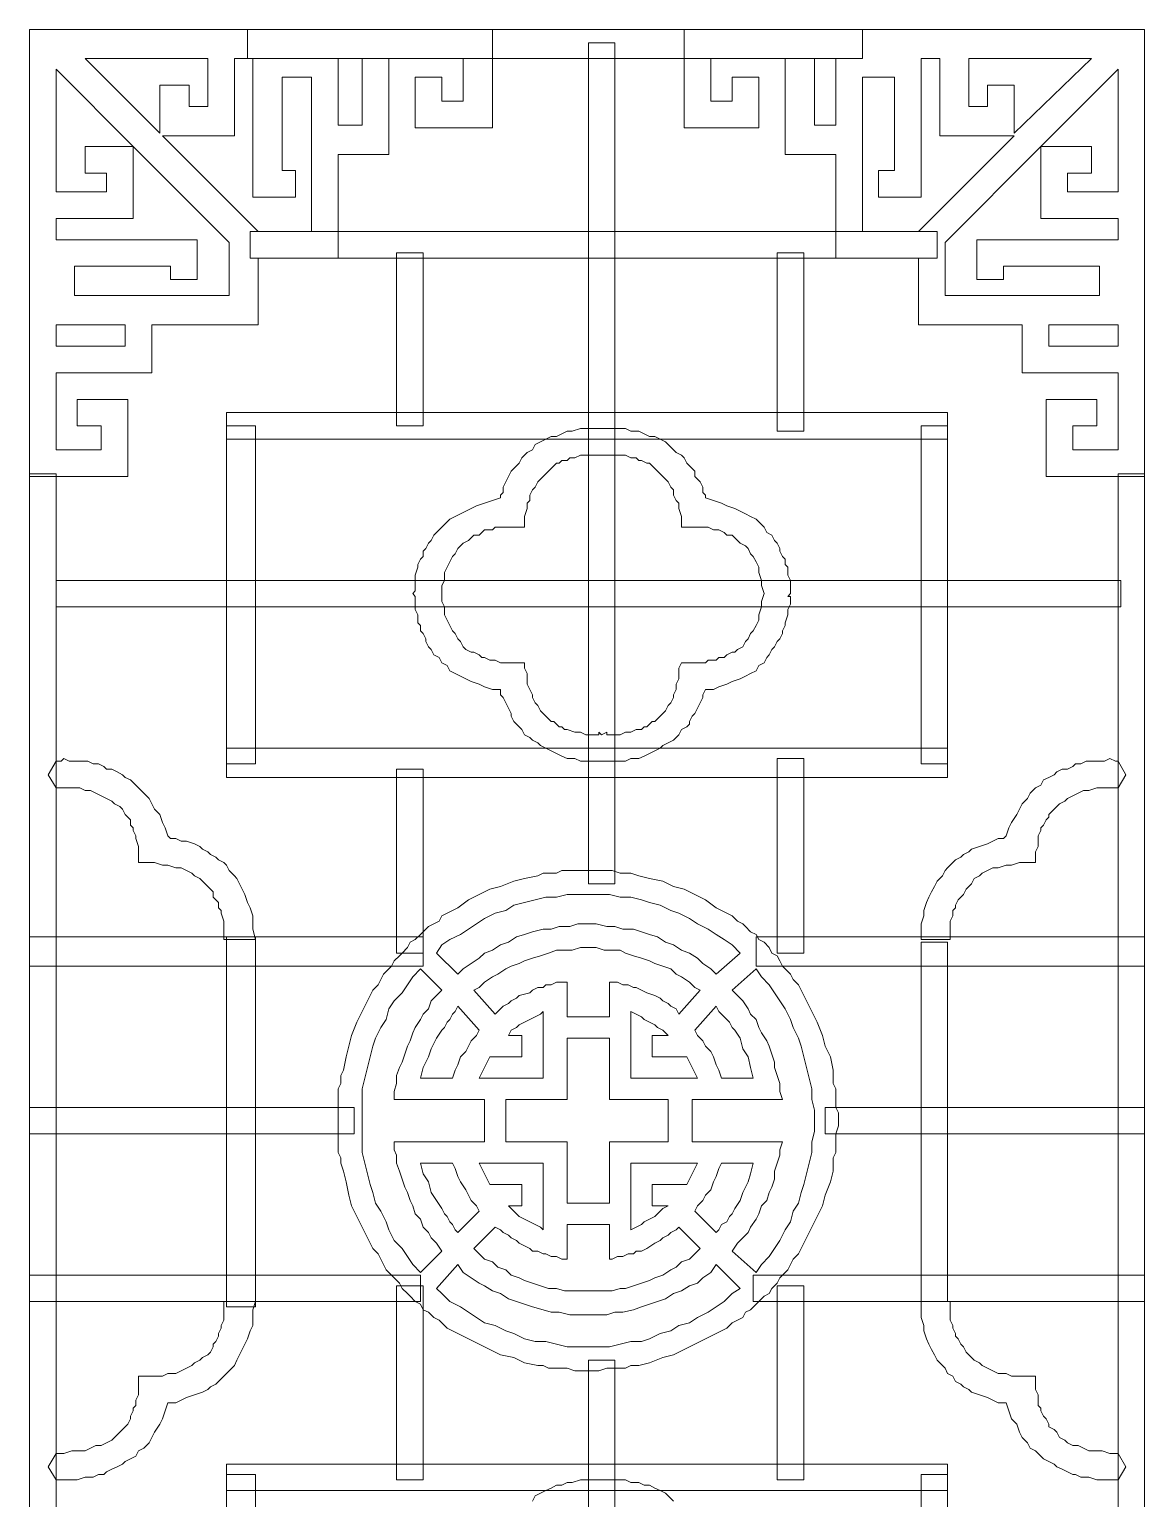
# Model space of a CAD drawing. Extents: x -66030 to 95157, y -13132 to 45879.
# Drawn here: x -53790 to -52153, y 27008 to 29164 of the extents above; entities that cross this region are included whole.
import ezdxf

# ---------------------------------------------------------------- set-up
doc = ezdxf.new("R2010")
doc.units = 0
doc.header["$LTSCALE"] = 100
doc.header["$MEASUREMENT"] = 0
doc.layers.get('0').update_dxf_attribs({"linetype": 'CONTINUOUS'})

msp = doc.modelspace()

# ---------------------------------------------------------------- linework, layer by layer
at = {"lineweight": 0}
for points in [[(-53454.1, 28828.5), (-53336.9, 28828.5), (-53336.9, 28828.5), (-53336.9, 28980.8), (-53262.7, 28980.8), (-53262.7, 29121.5), (-53153.3, 29121.5), (-53153.3, 29059), (-53184.5, 29059), (-53184.5, 29094.1), (-53223.6, 29094.1), (-53223.6, 29019.9), (-53110.3, 29019.9), (-53110.3, 29164.4), (-53375.9, 29164.4), (-53790, 29164.4), (-53790, 28508.2), (-53645.5, 28508.2), (-53645.5, 28621.5), (-53719.7, 28621.5), (-53719.7, 28582.4), (-53684.5, 28582.4), (-53684.5, 28547.3), (-53750.9, 28547.3), (-53750.9, 28660.5), (-53610.3, 28660.5), (-53610.3, 28730.9), (-53454.1, 28730.9), (-53454.1, 28734.8), (-53454.1, 28828.5)], [(-53469.7, 29164.4), (-52567.4, 29164.4), (-52567.4, 29121.5), (-53469.7, 29121.5), (-53469.7, 29164.4)], [(-52485.4, 28828.5), (-52602.6, 28828.5), (-52606.5, 28828.5), (-52606.5, 28980.8), (-52680.7, 28980.8), (-52680.7, 29121.5), (-52790, 29121.5), (-52790, 29059), (-52758.8, 29059), (-52758.8, 29094.1), (-52719.7, 29094.1), (-52719.7, 29019.9), (-52829.1, 29019.9), (-52829.1, 29164.4), (-52567.4, 29164.4), (-52153.4, 29164.4), (-52153.4, 28508.2), (-52297.9, 28508.2), (-52297.9, 28621.5), (-52223.7, 28621.5), (-52223.7, 28582.4), (-52258.8, 28582.4), (-52258.8, 28547.3), (-52192.4, 28547.3), (-52192.4, 28660.5), (-52333, 28660.5), (-52333, 28730.9), (-52485.4, 28730.9), (-52485.4, 28734.8), (-52485.4, 28828.5)], [(-52969.7, 27910.6), (-52969.7, 29144.9), (-52930.7, 29144.9), (-52930.7, 27910.6), (-52969.7, 27910.6)], [(-53707.9, 29121.5), (-53528.3, 29121.5), (-53528.3, 29051.1), (-53555.6, 29051.1), (-53555.6, 29082.4), (-53598.6, 29082.4), (-53598.6, 29012.1), (-53707.9, 29121.5)], [(-53454.1, 28867.6), (-53594.7, 29008.2), (-53489.2, 29008.2), (-53489.2, 29121.5), (-53461.9, 29121.5), (-53461.9, 28918.3), (-53399.4, 28918.3), (-53399.4, 28957.4), (-53418.9, 28957.4), (-53418.9, 29094.1), (-53375.9, 29094.1), (-53375.9, 28867.6), (-53454.1, 28867.6)], [(-53336.9, 29121.5), (-53301.7, 29121.5), (-53301.7, 29023.8), (-53336.9, 29023.8), (-53336.9, 29121.5)], [(-52606.5, 29121.5), (-52637.7, 29121.5), (-52637.7, 29023.8), (-52606.5, 29023.8), (-52606.5, 29121.5)], [(-52485.4, 28867.6), (-52344.8, 29008.2), (-52454.1, 29008.2), (-52454.1, 29121.5), (-52481.5, 29121.5), (-52481.5, 28918.3), (-52544, 28918.3), (-52544, 28957.4), (-52520.5, 28957.4), (-52520.5, 29094.1), (-52567.4, 29094.1), (-52567.4, 28867.6), (-52485.4, 28867.6)], [(-52231.5, 29121.5), (-52411.2, 29121.5), (-52411.2, 29051.1), (-52383.8, 29051.1), (-52383.8, 29082.4), (-52344.8, 29082.4), (-52344.8, 29012.1), (-52231.5, 29121.5)], [(-53750.9, 29105.8), (-53750.9, 28926.2), (-53676.7, 28926.2), (-53676.7, 28953.5), (-53707.9, 28953.5), (-53707.9, 28992.6), (-53637.6, 28992.6), (-53750.9, 29105.8)], [(-52192.4, 29105.8), (-52192.4, 28926.2), (-52266.6, 28926.2), (-52266.6, 28953.5), (-52231.5, 28953.5), (-52231.5, 28992.6), (-52305.7, 28992.6), (-52192.4, 29105.8)], [(-53497, 28851.9), (-53637.6, 28992.6), (-53637.6, 28887.1), (-53750.9, 28887.1), (-53750.9, 28855.8), (-53543.9, 28855.8), (-53543.9, 28797.3), (-53583, 28797.3), (-53583, 28816.8), (-53723.6, 28816.8), (-53723.6, 28773.8), (-53497, 28773.8), (-53497, 28851.9)], [(-52446.3, 28851.9), (-52305.7, 28992.6), (-52305.7, 28887.1), (-52192.4, 28887.1), (-52192.4, 28855.8), (-52399.4, 28855.8), (-52399.4, 28797.3), (-52360.4, 28797.3), (-52360.4, 28816.8), (-52219.8, 28816.8), (-52219.8, 28773.8), (-52446.3, 28773.8), (-52446.3, 28851.9)], [(-52458, 28828.5), (-53465.8, 28828.5), (-53465.8, 28867.6), (-52458, 28867.6), (-52458, 28828.5)], [(-53251, 28582.4), (-53251, 28836.3), (-53211.9, 28836.3), (-53211.9, 28582.4), (-53251, 28582.4)], [(-52692.4, 28574.6), (-52692.4, 28836.3), (-52653.3, 28836.3), (-52653.3, 28574.6), (-52692.4, 28574.6)], [(-53750.9, 28730.9), (-53750.9, 28699.6), (-53649.4, 28699.6), (-53649.4, 28730.9), (-53750.9, 28730.9)], [(-52192.4, 28730.9), (-52192.4, 28699.6), (-52294, 28699.6), (-52294, 28730.9), (-52192.4, 28730.9)], [(-52442.4, 28562.9), (-53500.9, 28562.9), (-53500.9, 28602), (-52442.4, 28602), (-52442.4, 28562.9)], [(-53500.9, 28086.4), (-53500.9, 28582.4), (-53458, 28582.4), (-53458, 28086.4), (-53500.9, 28086.4)], [(-53223.6, 28332.4), (-53223.6, 28328.5), (-53223.6, 28320.7), (-53223.6, 28312.9), (-53219.7, 28305.1), (-53219.7, 28293.4), (-53215.8, 28289.5), (-53215.8, 28281.7), (-53211.9, 28277.8), (-53208, 28270), (-53208, 28266), (-53204.1, 28258.2), (-53200.2, 28254.3), (-53196.3, 28246.5), (-53188.5, 28242.6), (-53184.5, 28234.8), (-53176.7, 28230.9), (-53172.8, 28223.1), (-53165, 28219.2), (-53157.2, 28215.3), (-53149.4, 28211.4), (-53141.6, 28207.5), (-53129.9, 28203.6), (-53122.1, 28199.6), (-53110.3, 28195.7), (-53098.6, 28195.7), (-53098.6, 28187.9), (-53094.7, 28184), (-53090.8, 28176.2), (-53086.9, 28168.4), (-53083, 28160.6), (-53083, 28156.7), (-53079.1, 28148.9), (-53075.2, 28145), (-53071.3, 28141.1), (-53067.4, 28137.1), (-53063.5, 28129.3), (-53055.7, 28125.4), (-53051.7, 28121.5), (-53043.9, 28117.6), (-53040, 28113.7), (-53032.2, 28109.8), (-53024.4, 28105.9), (-53016.6, 28102), (-53008.8, 28098.1), (-53001, 28094.2), (-52989.3, 28094.2), (-52981.4, 28090.3), (-52969.7, 28090.3), (-52961.9, 28090.3), (-52950.2, 28090.3), (-52938.5, 28090.3), (-52926.8, 28090.3), (-52915, 28090.3), (-52907.2, 28094.2), (-52895.5, 28094.2), (-52887.7, 28098.1), (-52879.9, 28102), (-52872.1, 28105.9), (-52864.3, 28109.8), (-52860.4, 28113.7), (-52852.5, 28117.6), (-52844.7, 28121.5), (-52840.8, 28125.4), (-52836.9, 28129.3), (-52833, 28137.1), (-52825.2, 28141.1), (-52821.3, 28145), (-52821.3, 28148.9), (-52817.4, 28156.7), (-52813.5, 28160.6), (-52809.6, 28168.4), (-52805.7, 28176.2), (-52801.8, 28184), (-52801.8, 28187.9), (-52797.9, 28195.7), (-52786.1, 28195.7), (-52778.3, 28199.6), (-52766.6, 28203.6), (-52758.8, 28207.5), (-52747.1, 28211.4), (-52739.3, 28215.3), (-52731.5, 28219.2), (-52723.6, 28223.1), (-52719.7, 28230.9), (-52711.9, 28234.8), (-52708, 28242.6), (-52704.1, 28246.5), (-52700.2, 28254.3), (-52696.3, 28258.2), (-52692.4, 28266), (-52688.5, 28270), (-52684.6, 28277.8), (-52684.6, 28281.7), (-52680.7, 28289.5), (-52680.7, 28293.4), (-52676.8, 28305.1), (-52676.8, 28312.9), (-52672.9, 28320.7), (-52672.9, 28328.5), (-52672.9, 28332.4), (-52676.8, 28332.4), (-52672.9, 28336.4), (-52672.9, 28340.3), (-52672.9, 28348.1), (-52672.9, 28355.9), (-52676.8, 28363.7), (-52676.8, 28375.4), (-52680.7, 28379.3), (-52680.7, 28387.1), (-52684.6, 28391), (-52688.5, 28398.8), (-52688.5, 28402.8), (-52692.4, 28410.6), (-52696.3, 28414.5), (-52700.2, 28422.3), (-52708, 28426.2), (-52711.9, 28434), (-52715.8, 28437.9), (-52723.6, 28445.7), (-52731.5, 28449.6), (-52739.3, 28453.5), (-52747.1, 28457.4), (-52754.9, 28461.3), (-52766.6, 28465.3), (-52774.4, 28469.2), (-52786.1, 28473.1), (-52797.9, 28477), (-52797.9, 28480.9), (-52801.8, 28484.8), (-52801.8, 28492.6), (-52805.7, 28500.4), (-52813.5, 28508.2), (-52813.5, 28516), (-52817.4, 28519.9), (-52821.3, 28523.8), (-52825.2, 28527.7), (-52829.1, 28535.6), (-52833, 28539.5), (-52840.8, 28543.4), (-52844.7, 28547.3), (-52852.5, 28555.1), (-52856.4, 28559), (-52864.3, 28562.9), (-52872.1, 28566.8), (-52879.9, 28566.8), (-52887.7, 28570.7), (-52895.5, 28574.6), (-52907.2, 28574.6), (-52915, 28578.5), (-52926.8, 28578.5), (-52938.5, 28578.5), (-52950.2, 28578.5), (-52961.9, 28578.5), (-52969.7, 28578.5), (-52981.4, 28578.5), (-52993.2, 28574.6), (-53001, 28574.6), (-53008.8, 28570.7), (-53016.6, 28566.8), (-53024.4, 28566.8), (-53032.2, 28562.9), (-53040, 28559), (-53047.8, 28555.1), (-53051.7, 28547.3), (-53059.6, 28543.4), (-53063.5, 28539.5), (-53067.4, 28535.6), (-53071.3, 28527.7), (-53075.2, 28523.8), (-53079.1, 28519.9), (-53083, 28516), (-53086.9, 28508.2), (-53090.8, 28500.4), (-53094.7, 28492.6), (-53094.7, 28484.8), (-53098.6, 28480.9), (-53098.6, 28477), (-53110.3, 28473.1), (-53122.1, 28469.2), (-53133.8, 28465.3), (-53141.6, 28461.3), (-53149.4, 28457.4), (-53157.2, 28453.5), (-53165, 28449.6), (-53172.8, 28445.7), (-53180.6, 28437.9), (-53184.5, 28434), (-53192.4, 28426.2), (-53196.3, 28422.3), (-53200.2, 28414.5), (-53204.1, 28410.6), (-53208, 28402.8), (-53211.9, 28398.8), (-53211.9, 28391), (-53215.8, 28387.1), (-53219.7, 28379.3), (-53219.7, 28375.4), (-53223.6, 28363.7), (-53223.6, 28355.9), (-53223.6, 28348.1), (-53223.6, 28340.3), (-53227.5, 28336.4), (-53223.6, 28332.4), (-53223.6, 28332.4)], [(-52481.5, 28086.4), (-52481.5, 28582.4), (-52442.4, 28582.4), (-52442.4, 28086.4), (-52481.5, 28086.4)], [(-52711.9, 28336.4), (-52711.9, 28336.4), (-52715.8, 28324.6), (-52715.8, 28316.8), (-52719.7, 28305.1), (-52719.7, 28297.3), (-52723.6, 28289.5), (-52727.6, 28281.7), (-52731.5, 28277.8), (-52735.4, 28270), (-52739.3, 28266), (-52743.2, 28258.2), (-52751, 28254.3), (-52754.9, 28250.4), (-52758.8, 28250.4), (-52766.6, 28246.5), (-52770.5, 28242.6), (-52778.3, 28242.6), (-52782.2, 28238.7), (-52786.1, 28238.7), (-52794, 28238.7), (-52797.9, 28234.8), (-52809.6, 28234.8), (-52817.4, 28234.8), (-52825.2, 28234.8), (-52829.1, 28234.8), (-52833, 28234.8), (-52836.9, 28227), (-52836.9, 28219.2), (-52836.9, 28211.4), (-52840.8, 28203.6), (-52840.8, 28195.7), (-52844.7, 28187.9), (-52844.7, 28184), (-52848.6, 28176.2), (-52852.5, 28172.3), (-52856.4, 28164.5), (-52860.4, 28160.6), (-52864.3, 28156.7), (-52868.2, 28152.8), (-52872.1, 28148.9), (-52876, 28148.9), (-52879.9, 28145), (-52883.8, 28141.1), (-52887.7, 28141.1), (-52891.6, 28137.1), (-52899.4, 28137.1), (-52907.2, 28133.2), (-52915, 28133.2), (-52922.8, 28129.3), (-52930.7, 28129.3), (-52938.5, 28129.3), (-52942.4, 28129.3), (-52942.4, 28133.2), (-52950.2, 28129.3), (-52954.1, 28133.2), (-52954.1, 28129.3), (-52961.9, 28129.3), (-52965.8, 28129.3), (-52973.6, 28129.3), (-52981.4, 28133.2), (-52989.3, 28133.2), (-53001, 28137.1), (-53004.9, 28137.1), (-53008.8, 28141.1), (-53012.7, 28141.1), (-53016.6, 28145), (-53020.5, 28148.9), (-53024.4, 28148.9), (-53028.3, 28152.8), (-53032.2, 28156.7), (-53036.1, 28160.6), (-53040, 28164.5), (-53043.9, 28172.3), (-53047.8, 28176.2), (-53051.7, 28184), (-53051.7, 28187.9), (-53055.7, 28195.7), (-53059.6, 28203.6), (-53059.6, 28211.4), (-53059.6, 28219.2), (-53063.5, 28227), (-53063.5, 28234.8), (-53067.4, 28234.8), (-53075.2, 28234.8), (-53079.1, 28234.8), (-53090.8, 28234.8), (-53098.6, 28234.8), (-53106.4, 28238.7), (-53110.3, 28238.7), (-53114.2, 28238.7), (-53122.1, 28242.6), (-53126, 28242.6), (-53129.9, 28246.5), (-53137.7, 28250.4), (-53141.6, 28250.4), (-53149.4, 28254.3), (-53153.3, 28258.2), (-53157.2, 28266), (-53161.1, 28270), (-53165, 28277.8), (-53168.9, 28281.7), (-53172.8, 28289.5), (-53176.7, 28297.3), (-53180.6, 28305.1), (-53180.6, 28316.8), (-53184.5, 28324.6), (-53184.5, 28336.4), (-53184.5, 28336.4), (-53184.5, 28348.1), (-53180.6, 28355.9), (-53180.6, 28367.6), (-53176.7, 28375.4), (-53172.8, 28383.2), (-53168.9, 28391), (-53165, 28394.9), (-53161.1, 28402.8), (-53157.2, 28406.7), (-53153.3, 28410.6), (-53145.5, 28414.5), (-53141.6, 28418.4), (-53137.7, 28422.3), (-53129.9, 28422.3), (-53126, 28426.2), (-53122.1, 28430.1), (-53114.2, 28430.1), (-53110.3, 28430.1), (-53106.4, 28434), (-53098.6, 28434), (-53090.8, 28434), (-53083, 28434), (-53075.2, 28434), (-53067.4, 28434), (-53063.5, 28434), (-53063.5, 28441.8), (-53063.5, 28449.6), (-53059.6, 28461.3), (-53059.6, 28469.2), (-53055.7, 28473.1), (-53055.7, 28480.9), (-53051.7, 28488.7), (-53047.8, 28492.6), (-53043.9, 28500.4), (-53040, 28504.3), (-53036.1, 28508.2), (-53032.2, 28512.1), (-53028.3, 28516), (-53024.4, 28519.9), (-53020.5, 28523.8), (-53016.6, 28527.7), (-53012.7, 28527.7), (-53008.8, 28531.7), (-53001, 28531.7), (-52997.1, 28535.6), (-52989.3, 28535.6), (-52981.4, 28539.5), (-52973.6, 28539.5), (-52965.8, 28539.5), (-52958, 28539.5), (-52954.1, 28539.5), (-52954.1, 28539.5), (-52950.2, 28539.5), (-52946.3, 28539.5), (-52946.3, 28539.5), (-52938.5, 28539.5), (-52934.6, 28539.5), (-52926.8, 28539.5), (-52915, 28539.5), (-52907.2, 28535.6), (-52899.4, 28535.6), (-52895.5, 28531.7), (-52891.6, 28531.7), (-52883.8, 28527.7), (-52879.9, 28527.7), (-52876, 28523.8), (-52872.1, 28519.9), (-52868.2, 28516), (-52864.3, 28512.1), (-52860.4, 28508.2), (-52856.4, 28504.3), (-52852.5, 28500.4), (-52848.6, 28492.6), (-52844.7, 28488.7), (-52844.7, 28480.9), (-52840.8, 28473.1), (-52836.9, 28469.2), (-52836.9, 28461.3), (-52833, 28449.6), (-52833, 28441.8), (-52833, 28434), (-52829.1, 28434), (-52821.3, 28434), (-52817.4, 28434), (-52805.7, 28434), (-52797.9, 28434), (-52794, 28434), (-52786.1, 28430.1), (-52782.2, 28430.1), (-52778.3, 28430.1), (-52770.5, 28426.2), (-52766.6, 28422.3), (-52758.8, 28422.3), (-52754.9, 28418.4), (-52751, 28414.5), (-52747.1, 28410.6), (-52739.3, 28406.7), (-52735.4, 28402.8), (-52731.5, 28394.9), (-52727.6, 28391), (-52723.6, 28383.2), (-52719.7, 28375.4), (-52719.7, 28367.6), (-52715.8, 28355.9), (-52715.8, 28348.1), (-52711.9, 28336.4)], [(-53790, 25051.4), (-53790, 28512.1), (-53750.9, 28512.1), (-53750.9, 25051.4), (-53790, 25051.4)], [(-52153.4, 25051.4), (-52153.4, 28512.1), (-52192.4, 28512.1), (-52192.4, 25051.4), (-52153.4, 25051.4)], [(-52188.5, 28355.9), (-53750.9, 28355.9), (-53750.9, 28316.8), (-52188.5, 28316.8), (-52188.5, 28355.9)], [(-53750.9, 28090.3), (-53743.1, 28090.3), (-53739.2, 28094.2), (-53731.4, 28090.3), (-53719.7, 28090.3), (-53707.9, 28090.3), (-53704, 28090.3), (-53696.2, 28086.4), (-53688.4, 28086.4), (-53680.6, 28082.5), (-53676.7, 28078.6), (-53668.9, 28078.6), (-53661.1, 28074.7), (-53653.3, 28070.7), (-53649.4, 28066.8), (-53641.5, 28062.9), (-53633.7, 28055.1), (-53629.8, 28051.2), (-53622, 28043.4), (-53614.2, 28035.6), (-53610.3, 28027.8), (-53606.4, 28020), (-53598.6, 28012.2), (-53594.7, 28000.4), (-53590.8, 27992.6), (-53586.9, 27980.9), (-53583, 27977), (-53575.1, 27977), (-53567.3, 27973.1), (-53559.5, 27973.1), (-53547.8, 27969.2), (-53540, 27965.3), (-53536.1, 27961.4), (-53528.3, 27957.5), (-53524.4, 27953.6), (-53516.6, 27949.7), (-53512.6, 27945.8), (-53504.8, 27941.9), (-53500.9, 27937.9), (-53497, 27930.1), (-53489.2, 27922.3), (-53485.3, 27918.4), (-53481.4, 27910.6), (-53477.5, 27902.8), (-53473.6, 27895), (-53469.7, 27883.3), (-53465.8, 27875.4), (-53461.9, 27863.7), (-53461.9, 27855.9), (-53461.9, 27844.2), (-53458, 27828.6), (-53504.8, 27828.6), (-53504.8, 27836.4), (-53504.8, 27840.3), (-53504.8, 27848.1), (-53504.8, 27855.9), (-53508.7, 27867.6), (-53508.7, 27871.5), (-53512.6, 27875.4), (-53512.6, 27883.3), (-53516.6, 27887.2), (-53520.5, 27891.1), (-53520.5, 27898.9), (-53524.4, 27902.8), (-53528.3, 27906.7), (-53536.1, 27914.5), (-53540, 27918.4), (-53547.8, 27922.3), (-53551.7, 27926.2), (-53559.5, 27930.1), (-53567.3, 27934), (-53575.1, 27934), (-53586.9, 27937.9), (-53594.7, 27937.9), (-53606.4, 27941.9), (-53618.1, 27941.9), (-53629.8, 27941.9), (-53629.8, 27945.8), (-53629.8, 27949.7), (-53629.8, 27957.5), (-53629.8, 27965.3), (-53633.7, 27977), (-53633.7, 27980.9), (-53637.6, 27988.7), (-53637.6, 27992.6), (-53641.5, 27996.5), (-53641.5, 28004.3), (-53645.5, 28008.3), (-53649.4, 28012.2), (-53653.3, 28020), (-53657.2, 28023.9), (-53665, 28027.8), (-53668.9, 28031.7), (-53676.7, 28035.6), (-53684.5, 28039.5), (-53692.3, 28043.4), (-53700.1, 28047.3), (-53707.9, 28047.3), (-53715.8, 28051.2), (-53727.5, 28051.2), (-53739.2, 28051.2), (-53750.9, 28051.2), (-53762.6, 28070.7), (-53750.9, 28090.3)], [(-52442.4, 28066.8), (-53500.9, 28066.8), (-53500.9, 28109.8), (-52442.4, 28109.8), (-52442.4, 28066.8)], [(-52692.4, 27809), (-52692.4, 28094.2), (-52653.3, 28094.2), (-52653.3, 27809), (-52692.4, 27809)], [(-52192.4, 28090.3), (-52196.3, 28090.3), (-52204.2, 28094.2), (-52212, 28090.3), (-52223.7, 28090.3), (-52235.4, 28090.3), (-52239.3, 28090.3), (-52247.1, 28086.4), (-52254.9, 28086.4), (-52258.8, 28082.5), (-52266.6, 28078.6), (-52274.5, 28078.6), (-52282.3, 28074.7), (-52286.2, 28070.7), (-52294, 28066.8), (-52301.8, 28062.9), (-52305.7, 28055.1), (-52313.5, 28051.2), (-52321.3, 28043.4), (-52325.2, 28035.6), (-52333, 28027.8), (-52337, 28020), (-52340.9, 28012.2), (-52348.7, 28000.4), (-52352.6, 27992.6), (-52356.5, 27980.9), (-52360.4, 27977), (-52368.2, 27977), (-52376, 27973.1), (-52383.8, 27969.2), (-52395.5, 27965.3), (-52407.3, 27961.4), (-52411.2, 27957.5), (-52419, 27953.6), (-52422.9, 27949.7), (-52430.7, 27945.8), (-52434.6, 27941.9), (-52442.4, 27934), (-52446.3, 27930.1), (-52450.2, 27922.3), (-52458, 27914.5), (-52461.9, 27906.7), (-52465.9, 27898.9), (-52469.8, 27891.1), (-52473.7, 27883.3), (-52477.6, 27871.5), (-52477.6, 27863.7), (-52481.5, 27852), (-52481.5, 27840.3), (-52481.5, 27828.6), (-52438.5, 27828.6), (-52438.5, 27832.5), (-52438.5, 27836.4), (-52438.5, 27844.2), (-52438.5, 27855.9), (-52434.6, 27863.7), (-52434.6, 27871.5), (-52430.7, 27875.4), (-52430.7, 27879.4), (-52426.8, 27887.2), (-52422.9, 27891.1), (-52419, 27895), (-52415.1, 27902.8), (-52411.2, 27906.7), (-52407.3, 27910.6), (-52403.4, 27918.4), (-52395.5, 27922.3), (-52391.6, 27926.2), (-52383.8, 27930.1), (-52376, 27934), (-52368.2, 27934), (-52356.5, 27937.9), (-52348.7, 27937.9), (-52337, 27941.9), (-52325.2, 27941.9), (-52313.5, 27941.9), (-52313.5, 27945.8), (-52313.5, 27949.7), (-52313.5, 27957.5), (-52309.6, 27965.3), (-52309.6, 27977), (-52309.6, 27980.9), (-52305.7, 27988.7), (-52305.7, 27992.6), (-52301.8, 27996.5), (-52297.9, 28004.3), (-52294, 28008.3), (-52294, 28012.2), (-52286.2, 28020), (-52282.3, 28023.9), (-52278.4, 28027.8), (-52270.6, 28031.7), (-52266.6, 28035.6), (-52258.8, 28039.5), (-52251, 28043.4), (-52243.2, 28047.3), (-52235.4, 28047.3), (-52223.7, 28051.2), (-52215.9, 28051.2), (-52204.2, 28051.2), (-52192.4, 28051.2), (-52180.7, 28070.7), (-52192.4, 28090.3)], [(-53251, 27809), (-53251, 28078.6), (-53211.9, 28078.6), (-53211.9, 27809), (-53251, 27809)], [(-52602.6, 27563), (-52602.6, 27574.7), (-52606.5, 27582.5), (-52606.5, 27590.3), (-52606.5, 27602), (-52606.5, 27609.8), (-52610.4, 27617.7), (-52610.4, 27629.4), (-52610.4, 27637.2), (-52614.3, 27656.7), (-52622.1, 27672.3), (-52626, 27688), (-52633.8, 27707.5), (-52641.6, 27723.1), (-52649.4, 27738.7), (-52657.2, 27754.4), (-52661.1, 27762.2), (-52669, 27770), (-52672.9, 27777.8), (-52676.8, 27781.7), (-52684.6, 27789.5), (-52688.5, 27797.3), (-52692.4, 27805.1), (-52700.2, 27809), (-52704.1, 27816.9), (-52711.9, 27824.7), (-52719.7, 27828.6), (-52723.6, 27836.4), (-52731.5, 27840.3), (-52739.3, 27848.1), (-52743.2, 27852), (-52751, 27855.9), (-52758.8, 27863.7), (-52766.6, 27867.6), (-52774.4, 27871.5), (-52782.2, 27875.4), (-52797.9, 27887.2), (-52813.5, 27895), (-52829.1, 27902.8), (-52844.7, 27906.7), (-52860.4, 27914.5), (-52879.9, 27918.4), (-52895.5, 27922.3), (-52907.2, 27926.2), (-52915, 27926.2), (-52922.8, 27926.2), (-52934.6, 27930.1), (-52942.4, 27930.1), (-52954.1, 27930.1), (-52961.9, 27930.1), (-52969.7, 27930.1), (-52981.4, 27930.1), (-52989.3, 27930.1), (-53001, 27930.1), (-53008.8, 27930.1), (-53016.6, 27926.2), (-53028.3, 27926.2), (-53036.1, 27926.2), (-53043.9, 27922.3), (-53063.5, 27918.4), (-53079.1, 27914.5), (-53098.6, 27906.7), (-53114.2, 27902.8), (-53129.9, 27895), (-53145.5, 27887.2), (-53161.1, 27875.4), (-53168.9, 27871.5), (-53176.7, 27867.6), (-53184.5, 27863.7), (-53188.5, 27855.9), (-53196.3, 27852), (-53204.1, 27848.1), (-53211.9, 27840.3), (-53215.8, 27836.4), (-53223.6, 27828.6), (-53231.4, 27824.7), (-53235.3, 27816.9), (-53243.1, 27809), (-53247, 27805.1), (-53254.9, 27797.3), (-53258.8, 27789.5), (-53266.6, 27781.7), (-53270.5, 27777.8), (-53274.4, 27770), (-53278.3, 27762.2), (-53286.1, 27754.4), (-53293.9, 27738.7), (-53301.7, 27723.1), (-53309.5, 27707.5), (-53317.4, 27688), (-53321.3, 27672.3), (-53325.2, 27656.7), (-53329.1, 27637.2), (-53333, 27629.4), (-53333, 27617.7), (-53336.9, 27609.8), (-53336.9, 27602), (-53336.9, 27590.3), (-53336.9, 27582.5), (-53336.9, 27574.7), (-53336.9, 27563), (-53336.9, 27555.2), (-53336.9, 27543.4), (-53336.9, 27535.6), (-53336.9, 27527.8), (-53336.9, 27516.1), (-53333, 27508.3), (-53333, 27500.5), (-53329.1, 27488.8), (-53325.2, 27473.1), (-53321.3, 27453.6), (-53317.4, 27438), (-53309.5, 27422.4), (-53301.7, 27406.7), (-53293.9, 27391.1), (-53286.1, 27375.5), (-53278.3, 27367.7), (-53274.4, 27359.9), (-53270.5, 27352), (-53266.6, 27344.2), (-53258.8, 27336.4), (-53254.9, 27332.5), (-53247, 27324.7), (-53243.1, 27316.9), (-53235.3, 27309.1), (-53231.4, 27305.2), (-53223.6, 27297.4), (-53215.8, 27293.5), (-53211.9, 27285.6), (-53204.1, 27281.7), (-53196.3, 27273.9), (-53188.5, 27270), (-53184.5, 27266.1), (-53176.7, 27258.3), (-53168.9, 27254.4), (-53161.1, 27250.5), (-53145.5, 27242.7), (-53129.9, 27234.9), (-53114.2, 27227.1), (-53098.6, 27219.2), (-53079.1, 27215.3), (-53063.5, 27207.5), (-53043.9, 27203.6), (-53036.1, 27203.6), (-53028.3, 27199.7), (-53016.6, 27199.7), (-53008.8, 27199.7), (-53001, 27199.7), (-52989.3, 27195.8), (-52981.4, 27195.8), (-52969.7, 27195.8), (-52961.9, 27195.8), (-52954.1, 27195.8), (-52942.4, 27199.7), (-52934.6, 27199.7), (-52922.8, 27199.7), (-52915, 27199.7), (-52907.2, 27203.6), (-52895.5, 27203.6), (-52879.9, 27207.5), (-52860.4, 27215.3), (-52844.7, 27219.2), (-52829.1, 27227.1), (-52813.5, 27234.9), (-52797.9, 27242.7), (-52782.2, 27250.5), (-52774.4, 27254.4), (-52766.6, 27258.3), (-52758.8, 27266.1), (-52751, 27270), (-52743.2, 27273.9), (-52739.3, 27281.7), (-52731.5, 27285.6), (-52723.6, 27293.5), (-52719.7, 27297.4), (-52711.9, 27305.2), (-52704.1, 27309.1), (-52700.2, 27316.9), (-52692.4, 27324.7), (-52688.5, 27332.5), (-52684.6, 27336.4), (-52676.8, 27344.2), (-52672.9, 27352), (-52669, 27359.9), (-52661.1, 27367.7), (-52657.2, 27375.5), (-52649.4, 27391.1), (-52641.6, 27406.7), (-52633.8, 27422.4), (-52626, 27438), (-52622.1, 27453.6), (-52614.3, 27473.1), (-52610.4, 27488.8), (-52610.4, 27500.5), (-52610.4, 27508.3), (-52606.5, 27516.1), (-52606.5, 27527.8), (-52606.5, 27535.6), (-52606.5, 27543.4), (-52602.6, 27555.2), (-52602.6, 27563)], [(-52747.1, 27809), (-52758.8, 27820.8), (-52770.5, 27828.6), (-52782.2, 27836.4), (-52794, 27844.2), (-52809.6, 27852), (-52821.3, 27859.8), (-52836.9, 27867.6), (-52848.6, 27871.5), (-52864.3, 27879.4), (-52879.9, 27883.3), (-52891.6, 27887.2), (-52907.2, 27891.1), (-52922.8, 27891.1), (-52938.5, 27895), (-52954.1, 27895), (-52969.7, 27895), (-52985.3, 27895), (-53001, 27895), (-53016.6, 27891.1), (-53032.2, 27891.1), (-53047.8, 27887.2), (-53063.5, 27883.3), (-53079.1, 27879.4), (-53090.8, 27871.5), (-53106.4, 27867.6), (-53122.1, 27859.8), (-53133.8, 27852), (-53145.5, 27844.2), (-53157.2, 27836.4), (-53172.8, 27828.6), (-53184.5, 27820.8), (-53192.4, 27809), (-53161.1, 27777.8), (-53153.3, 27785.6), (-53141.6, 27793.4), (-53129.9, 27801.2), (-53122.1, 27809), (-53110.3, 27813), (-53098.6, 27820.8), (-53086.9, 27824.7), (-53075.2, 27832.5), (-53063.5, 27836.4), (-53051.7, 27840.3), (-53036.1, 27844.2), (-53024.4, 27844.2), (-53012.7, 27848.1), (-52997.1, 27848.1), (-52985.3, 27852), (-52969.7, 27852), (-52958, 27852), (-52942.4, 27848.1), (-52930.7, 27848.1), (-52918.9, 27844.2), (-52903.3, 27844.2), (-52891.6, 27840.3), (-52879.9, 27836.4), (-52868.2, 27832.5), (-52856.4, 27824.7), (-52844.7, 27820.8), (-52833, 27813), (-52821.3, 27809), (-52809.6, 27801.2), (-52801.8, 27793.4), (-52790, 27785.6), (-52782.2, 27777.8), (-52747.1, 27809)], [(-53211.9, 27789.5), (-53790, 27789.5), (-53790, 27832.5), (-53211.9, 27832.5), (-53211.9, 27789.5)], [(-53500.9, 27289.6), (-53500.9, 27832.5), (-53458, 27832.5), (-53458, 27289.6), (-53500.9, 27289.6)], [(-52938.5, 27715.3), (-52938.5, 27734.8), (-52938.5, 27750.5), (-52938.5, 27766.1), (-52934.6, 27766.1), (-52926.8, 27766.1), (-52918.9, 27762.2), (-52911.1, 27762.2), (-52903.3, 27758.3), (-52899.4, 27758.3), (-52891.6, 27754.4), (-52883.8, 27750.5), (-52872.1, 27746.6), (-52864.3, 27742.6), (-52860.4, 27738.7), (-52852.5, 27734.8), (-52848.6, 27730.9), (-52840.8, 27727), (-52836.9, 27719.2), (-52805.7, 27754.4), (-52813.5, 27758.3), (-52821.3, 27766.1), (-52833, 27773.9), (-52840.8, 27777.8), (-52848.6, 27785.6), (-52860.4, 27789.5), (-52872.1, 27793.4), (-52879.9, 27797.3), (-52891.6, 27801.2), (-52903.3, 27805.1), (-52915, 27809), (-52922.8, 27813), (-52934.6, 27813), (-52946.3, 27813), (-52958, 27816.9), (-52969.7, 27816.9), (-52981.4, 27816.9), (-52993.2, 27813), (-53004.9, 27813), (-53016.6, 27813), (-53028.3, 27809), (-53040, 27805.1), (-53051.7, 27801.2), (-53063.5, 27797.3), (-53071.3, 27793.4), (-53083, 27789.5), (-53090.8, 27785.6), (-53102.5, 27777.8), (-53110.3, 27773.9), (-53122.1, 27766.1), (-53129.9, 27758.3), (-53137.7, 27754.4), (-53106.4, 27719.2), (-53098.6, 27727), (-53094.7, 27730.9), (-53086.9, 27734.8), (-53083, 27738.7), (-53075.2, 27742.6), (-53071.3, 27746.6), (-53055.7, 27750.5), (-53051.7, 27754.4), (-53043.9, 27758.3), (-53036.1, 27758.3), (-53032.2, 27762.2), (-53024.4, 27762.2), (-53016.6, 27766.1), (-53008.8, 27766.1), (-53001, 27766.1), (-53001, 27750.5), (-53001, 27715.3), (-52938.5, 27715.3)], [(-52153.4, 27789.5), (-52723.6, 27789.5), (-52723.6, 27832.5), (-52153.4, 27832.5), (-52153.4, 27789.5)], [(-52481.5, 27297.4), (-52481.5, 27824.7), (-52442.4, 27824.7), (-52442.4, 27297.4), (-52481.5, 27297.4)], [(-53122.1, 27594.2), (-53122.1, 27531.7), (-53219.7, 27531.7), (-53235.3, 27531.7), (-53254.9, 27531.7), (-53254.9, 27520), (-53251, 27512.2), (-53251, 27500.5), (-53247, 27488.8), (-53243.1, 27477), (-53239.2, 27465.3), (-53235.3, 27457.5), (-53231.4, 27445.8), (-53227.5, 27438), (-53223.6, 27426.3), (-53215.8, 27418.5), (-53211.9, 27406.7), (-53204.1, 27398.9), (-53200.2, 27391.1), (-53192.4, 27383.3), (-53184.5, 27371.6), (-53215.8, 27340.3), (-53227.5, 27352), (-53235.3, 27363.8), (-53243.1, 27375.5), (-53254.9, 27387.2), (-53262.7, 27402.8), (-53266.6, 27414.5), (-53274.4, 27430.2), (-53282.2, 27441.9), (-53286.1, 27457.5), (-53290, 27469.2), (-53293.9, 27484.9), (-53297.8, 27500.5), (-53301.7, 27516.1), (-53301.7, 27531.7), (-53301.7, 27547.3), (-53301.7, 27563), (-53301.7, 27578.6), (-53301.7, 27594.2), (-53301.7, 27609.8), (-53297.8, 27625.5), (-53293.9, 27641.1), (-53290, 27656.7), (-53286.1, 27672.3), (-53282.2, 27684.1), (-53274.4, 27699.7), (-53266.6, 27711.4), (-53262.7, 27727), (-53254.9, 27738.7), (-53243.1, 27750.5), (-53235.3, 27762.2), (-53227.5, 27773.9), (-53215.8, 27785.6), (-53184.5, 27754.4), (-53192.4, 27746.6), (-53200.2, 27738.7), (-53204.1, 27727), (-53211.9, 27719.2), (-53215.8, 27711.4), (-53223.6, 27699.7), (-53227.5, 27691.9), (-53231.4, 27680.2), (-53235.3, 27672.3), (-53239.2, 27660.6), (-53243.1, 27648.9), (-53247, 27641.1), (-53251, 27629.4), (-53251, 27617.7), (-53254.9, 27605.9), (-53254.9, 27594.2), (-53235.3, 27594.2), (-53219.7, 27594.2), (-53176.7, 27594.2), (-53141.6, 27594.2), (-53122.1, 27594.2)], [(-52637.7, 27563), (-52637.7, 27578.6), (-52641.6, 27594.2), (-52641.6, 27609.8), (-52645.5, 27625.5), (-52649.4, 27641.1), (-52653.3, 27656.7), (-52657.2, 27672.3), (-52661.1, 27684.1), (-52669, 27699.7), (-52672.9, 27711.4), (-52680.7, 27727), (-52688.5, 27738.7), (-52696.3, 27750.5), (-52704.1, 27762.2), (-52715.8, 27773.9), (-52723.6, 27785.6), (-52758.8, 27754.4), (-52751, 27746.6), (-52743.2, 27738.7), (-52735.4, 27727), (-52731.5, 27719.2), (-52723.6, 27711.4), (-52719.7, 27699.7), (-52715.8, 27691.9), (-52708, 27680.2), (-52704.1, 27672.3), (-52700.2, 27660.6), (-52696.3, 27648.9), (-52696.3, 27641.1), (-52692.4, 27629.4), (-52688.5, 27617.7), (-52688.5, 27605.9), (-52684.6, 27594.2), (-52700.2, 27594.2), (-52719.7, 27594.2), (-52766.6, 27594.2), (-52801.8, 27594.2), (-52817.4, 27594.2), (-52817.4, 27531.7), (-52700.2, 27531.7), (-52684.6, 27531.7), (-52688.5, 27520), (-52688.5, 27512.2), (-52692.4, 27500.5), (-52696.3, 27488.8), (-52696.3, 27477), (-52700.2, 27465.3), (-52704.1, 27457.5), (-52708, 27445.8), (-52715.8, 27438), (-52719.7, 27426.3), (-52723.6, 27418.5), (-52731.5, 27406.7), (-52735.4, 27398.9), (-52743.2, 27391.1), (-52751, 27383.3), (-52758.8, 27371.6), (-52723.6, 27340.3), (-52715.8, 27352), (-52704.1, 27363.8), (-52696.3, 27375.5), (-52688.5, 27387.2), (-52680.7, 27402.8), (-52672.9, 27414.5), (-52669, 27430.2), (-52661.1, 27441.9), (-52657.2, 27457.5), (-52653.3, 27469.2), (-52649.4, 27484.9), (-52645.5, 27500.5), (-52641.6, 27516.1), (-52641.6, 27531.7), (-52637.7, 27547.3), (-52637.7, 27563)], [(-53129.9, 27695.8), (-53161.1, 27730.9), (-53165, 27723.1), (-53168.9, 27719.2), (-53172.8, 27711.4), (-53176.7, 27707.5), (-53180.6, 27699.7), (-53184.5, 27695.8), (-53192.4, 27684.1), (-53200.2, 27668.4), (-53204.1, 27656.7), (-53211.9, 27641.1), (-53215.8, 27625.5), (-53168.9, 27625.5), (-53165, 27637.2), (-53161.1, 27645), (-53157.2, 27656.7), (-53149.4, 27664.5), (-53145.5, 27672.3), (-53141.6, 27680.2), (-53133.8, 27688), (-53129.9, 27695.8)], [(-52813.5, 27695.8), (-52809.6, 27688), (-52801.8, 27680.2), (-52797.9, 27672.3), (-52790, 27664.5), (-52786.1, 27656.7), (-52782.2, 27645), (-52778.3, 27637.2), (-52774.4, 27625.5), (-52727.6, 27625.5), (-52731.5, 27641.1), (-52735.4, 27656.7), (-52743.2, 27668.4), (-52747.1, 27684.1), (-52754.9, 27695.8), (-52758.8, 27699.7), (-52762.7, 27707.5), (-52766.6, 27711.4), (-52774.4, 27719.2), (-52778.3, 27723.1), (-52782.2, 27730.9), (-52813.5, 27695.8)], [(-53114.2, 27656.7), (-53067.4, 27656.7), (-53067.4, 27688), (-53086.9, 27688), (-53083, 27695.8), (-53075.2, 27699.7), (-53071.3, 27703.6), (-53063.5, 27707.5), (-53055.7, 27711.4), (-53047.8, 27715.3), (-53040, 27719.2), (-53036.1, 27723.1), (-53036.1, 27625.5), (-53129.9, 27625.5), (-53126, 27633.3), (-53122.1, 27641.1), (-53118.1, 27648.9), (-53114.2, 27656.7)], [(-52876, 27656.7), (-52825.2, 27656.7), (-52821.3, 27648.9), (-52817.4, 27641.1), (-52813.5, 27633.3), (-52809.6, 27625.5), (-52907.2, 27625.5), (-52907.2, 27723.1), (-52899.4, 27719.2), (-52891.6, 27715.3), (-52887.7, 27711.4), (-52879.9, 27707.5), (-52872.1, 27703.6), (-52868.2, 27699.7), (-52860.4, 27695.8), (-52852.5, 27688), (-52876, 27688), (-52876, 27656.7)], [(-53090.8, 27531.7), (-53090.8, 27594.2), (-53001, 27594.2), (-53001, 27625.5), (-53001, 27684.1), (-52938.5, 27684.1), (-52938.5, 27625.5), (-52938.5, 27609.8), (-52938.5, 27594.2), (-52852.5, 27594.2), (-52852.5, 27531.7), (-52938.5, 27531.7), (-52938.5, 27516.1), (-52938.5, 27500.5), (-52938.5, 27441.9), (-53001, 27441.9), (-53001, 27520), (-53001, 27531.7), (-53090.8, 27531.7)], [(-53313.4, 27543.4), (-53790, 27543.4), (-53790, 27582.5), (-53313.4, 27582.5), (-53313.4, 27543.4)], [(-52153.4, 27543.4), (-52622.1, 27543.4), (-52622.1, 27582.5), (-52153.4, 27582.5), (-52153.4, 27543.4)], [(-53129.9, 27430.2), (-53133.8, 27438), (-53141.6, 27445.8), (-53145.5, 27453.6), (-53149.4, 27461.4), (-53157.2, 27473.1), (-53161.1, 27480.9), (-53165, 27492.7), (-53168.9, 27500.5), (-53215.8, 27500.5), (-53211.9, 27484.9), (-53204.1, 27473.1), (-53200.2, 27457.5), (-53192.4, 27445.8), (-53184.5, 27434.1), (-53180.6, 27426.3), (-53176.7, 27422.4), (-53172.8, 27414.5), (-53168.9, 27410.6), (-53165, 27402.8), (-53161.1, 27398.9), (-53129.9, 27430.2)], [(-53036.1, 27500.5), (-53129.9, 27500.5), (-53126, 27492.7), (-53122.1, 27484.9), (-53118.1, 27477), (-53114.2, 27469.2), (-53067.4, 27469.2), (-53067.4, 27438), (-53086.9, 27438), (-53083, 27434.1), (-53075.2, 27426.3), (-53071.3, 27422.4), (-53063.5, 27418.5), (-53055.7, 27414.5), (-53047.8, 27410.6), (-53040, 27406.7), (-53036.1, 27402.8), (-53036.1, 27500.5)], [(-52907.2, 27402.8), (-52899.4, 27406.7), (-52891.6, 27410.6), (-52887.7, 27414.5), (-52879.9, 27418.5), (-52872.1, 27422.4), (-52868.2, 27426.3), (-52860.4, 27434.1), (-52852.5, 27438), (-52876, 27438), (-52876, 27469.2), (-52825.2, 27469.2), (-52821.3, 27477), (-52817.4, 27484.9), (-52813.5, 27492.7), (-52809.6, 27500.5), (-52907.2, 27500.5), (-52907.2, 27402.8)], [(-52813.5, 27430.2), (-52782.2, 27398.9), (-52778.3, 27402.8), (-52774.4, 27410.6), (-52766.6, 27414.5), (-52762.7, 27422.4), (-52758.8, 27426.3), (-52754.9, 27434.1), (-52747.1, 27445.8), (-52743.2, 27457.5), (-52735.4, 27473.1), (-52731.5, 27484.9), (-52727.6, 27500.5), (-52774.4, 27500.5), (-52778.3, 27492.7), (-52782.2, 27480.9), (-52786.1, 27473.1), (-52790, 27461.4), (-52797.9, 27453.6), (-52801.8, 27445.8), (-52809.6, 27438), (-52813.5, 27430.2)], [(-53001, 27410.6), (-53001, 27395), (-53001, 27375.5), (-53001, 27359.9), (-53008.8, 27359.9), (-53016.6, 27363.8), (-53024.4, 27363.8), (-53032.2, 27367.7), (-53036.1, 27367.7), (-53043.9, 27371.6), (-53051.7, 27371.6), (-53055.7, 27375.5), (-53071.3, 27383.3), (-53075.2, 27387.2), (-53083, 27391.1), (-53086.9, 27395), (-53094.7, 27398.9), (-53098.6, 27402.8), (-53106.4, 27406.7), (-53137.7, 27375.5), (-53129.9, 27367.7), (-53122.1, 27359.9), (-53110.3, 27356), (-53102.5, 27348.1), (-53090.8, 27344.2), (-53083, 27336.4), (-53071.3, 27332.5), (-53063.5, 27328.6), (-53051.7, 27324.7), (-53040, 27320.8), (-53028.3, 27316.9), (-53016.6, 27316.9), (-53004.9, 27313), (-52993.2, 27313), (-52981.4, 27313), (-52969.7, 27313), (-52958, 27313), (-52946.3, 27313), (-52934.6, 27313), (-52922.8, 27316.9), (-52915, 27316.9), (-52903.3, 27320.8), (-52891.6, 27324.7), (-52879.9, 27328.6), (-52872.1, 27332.5), (-52860.4, 27336.4), (-52848.6, 27344.2), (-52840.8, 27348.1), (-52833, 27356), (-52821.3, 27359.9), (-52813.5, 27367.7), (-52805.7, 27375.5), (-52836.9, 27406.7), (-52840.8, 27402.8), (-52848.6, 27398.9), (-52852.5, 27395), (-52860.4, 27391.1), (-52864.3, 27387.2), (-52872.1, 27383.3), (-52883.8, 27375.5), (-52891.6, 27371.6), (-52899.4, 27371.6), (-52903.3, 27367.7), (-52911.1, 27367.7), (-52918.9, 27363.8), (-52926.8, 27363.8), (-52934.6, 27359.9), (-52938.5, 27359.9), (-52938.5, 27375.5), (-52938.5, 27395), (-52938.5, 27410.6), (-53001, 27410.6)], [(-53192.4, 27316.9), (-53184.5, 27309.1), (-53172.8, 27297.4), (-53157.2, 27289.6), (-53145.5, 27281.7), (-53133.8, 27273.9), (-53122.1, 27266.1), (-53106.4, 27262.2), (-53090.8, 27254.4), (-53079.1, 27250.5), (-53063.5, 27242.7), (-53047.8, 27238.8), (-53032.2, 27238.8), (-53016.6, 27234.9), (-53001, 27231), (-52985.3, 27231), (-52969.7, 27231), (-52954.1, 27231), (-52938.5, 27231), (-52922.8, 27234.9), (-52907.2, 27238.8), (-52891.6, 27238.8), (-52879.9, 27242.7), (-52864.3, 27250.5), (-52848.6, 27254.4), (-52836.9, 27262.2), (-52821.3, 27266.1), (-52809.6, 27273.9), (-52794, 27281.7), (-52782.2, 27289.6), (-52770.5, 27297.4), (-52758.8, 27309.1), (-52747.1, 27316.9), (-52782.2, 27352), (-52790, 27340.3), (-52801.8, 27332.5), (-52809.6, 27324.7), (-52821.3, 27320.8), (-52833, 27313), (-52844.7, 27309.1), (-52856.4, 27301.3), (-52868.2, 27297.4), (-52879.9, 27293.5), (-52891.6, 27289.6), (-52903.3, 27285.6), (-52918.9, 27281.7), (-52930.7, 27281.7), (-52942.4, 27277.8), (-52958, 27277.8), (-52969.7, 27277.8), (-52985.3, 27277.8), (-52997.1, 27277.8), (-53012.7, 27281.7), (-53024.4, 27281.7), (-53036.1, 27285.6), (-53051.7, 27289.6), (-53063.5, 27293.5), (-53075.2, 27297.4), (-53086.9, 27301.3), (-53098.6, 27309.1), (-53110.3, 27313), (-53122.1, 27320.8), (-53129.9, 27324.7), (-53141.6, 27332.5), (-53153.3, 27340.3), (-53161.1, 27352), (-53192.4, 27316.9)], [(-53215.8, 27297.4), (-53790, 27297.4), (-53790, 27336.4), (-53215.8, 27336.4), (-53215.8, 27297.4)], [(-53251, 27035.7), (-53251, 27320.8), (-53211.9, 27320.8), (-53211.9, 27035.7), (-53251, 27035.7)], [(-52153.4, 27297.4), (-52727.6, 27297.4), (-52727.6, 27336.4), (-52153.4, 27336.4), (-52153.4, 27297.4)], [(-52692.4, 27035.7), (-52692.4, 27320.8), (-52653.3, 27320.8), (-52653.3, 27035.7), (-52692.4, 27035.7)], [(-53750.9, 27035.7), (-53743.1, 27035.7), (-53739.2, 27035.7), (-53731.4, 27035.7), (-53719.7, 27035.7), (-53707.9, 27039.6), (-53704, 27039.6), (-53696.2, 27039.6), (-53688.4, 27043.5), (-53680.6, 27043.5), (-53676.7, 27047.4), (-53668.9, 27051.3), (-53661.1, 27055.2), (-53653.3, 27059.1), (-53649.4, 27063), (-53641.5, 27066.9), (-53633.7, 27070.8), (-53629.8, 27078.6), (-53622, 27082.5), (-53614.2, 27090.3), (-53610.3, 27098.2), (-53606.4, 27106), (-53598.6, 27117.7), (-53594.7, 27125.5), (-53590.8, 27137.2), (-53586.9, 27148.9), (-53583, 27148.9), (-53575.1, 27148.9), (-53567.3, 27152.8), (-53559.5, 27156.8), (-53547.8, 27160.7), (-53536.1, 27164.6), (-53528.3, 27168.5), (-53524.4, 27172.4), (-53516.6, 27176.3), (-53512.6, 27180.2), (-53504.8, 27188), (-53500.9, 27191.9), (-53497, 27195.8), (-53489.2, 27203.6), (-53485.3, 27211.4), (-53481.4, 27219.2), (-53477.5, 27227.1), (-53473.6, 27234.9), (-53469.7, 27242.7), (-53465.8, 27254.4), (-53461.9, 27262.2), (-53461.9, 27273.9), (-53461.9, 27285.6), (-53458, 27297.4), (-53504.8, 27297.4), (-53504.8, 27293.5), (-53504.8, 27285.6), (-53504.8, 27281.7), (-53504.8, 27270), (-53508.7, 27262.2), (-53508.7, 27258.3), (-53512.6, 27250.5), (-53512.6, 27246.6), (-53516.6, 27238.8), (-53520.5, 27234.9), (-53520.5, 27231), (-53524.4, 27223.2), (-53528.3, 27219.2), (-53536.1, 27215.3), (-53540, 27211.4), (-53547.8, 27207.5), (-53551.7, 27203.6), (-53559.5, 27199.7), (-53567.3, 27195.8), (-53575.1, 27191.9), (-53586.9, 27191.9), (-53594.7, 27188), (-53606.4, 27188), (-53618.1, 27188), (-53629.8, 27188), (-53629.8, 27180.2), (-53629.8, 27176.3), (-53629.8, 27168.5), (-53629.8, 27160.7), (-53633.7, 27152.8), (-53633.7, 27145), (-53637.6, 27141.1), (-53637.6, 27137.2), (-53641.5, 27129.4), (-53641.5, 27125.5), (-53645.5, 27117.7), (-53649.4, 27113.8), (-53653.3, 27109.9), (-53657.2, 27106), (-53665, 27098.2), (-53668.9, 27094.3), (-53676.7, 27090.3), (-53684.5, 27086.4), (-53692.3, 27086.4), (-53700.1, 27082.5), (-53707.9, 27078.6), (-53715.8, 27078.6), (-53727.5, 27078.6), (-53739.2, 27074.7), (-53750.9, 27074.7), (-53762.6, 27055.2), (-53750.9, 27035.7)], [(-52192.4, 27035.7), (-52196.3, 27035.7), (-52204.2, 27035.7), (-52212, 27035.7), (-52223.7, 27035.7), (-52235.4, 27039.6), (-52239.3, 27039.6), (-52247.1, 27039.6), (-52254.9, 27043.5), (-52258.8, 27043.5), (-52266.6, 27047.4), (-52274.5, 27051.3), (-52282.3, 27055.2), (-52286.2, 27059.1), (-52294, 27063), (-52301.8, 27066.9), (-52305.7, 27070.8), (-52313.5, 27078.6), (-52321.3, 27082.5), (-52325.2, 27090.3), (-52333, 27098.2), (-52337, 27106), (-52340.9, 27117.7), (-52348.7, 27125.5), (-52352.6, 27137.2), (-52356.5, 27148.9), (-52360.4, 27148.9), (-52368.2, 27148.9), (-52376, 27152.8), (-52383.8, 27156.8), (-52395.5, 27160.7), (-52407.3, 27164.6), (-52411.2, 27168.5), (-52419, 27172.4), (-52422.9, 27176.3), (-52430.7, 27180.2), (-52434.6, 27188), (-52442.4, 27191.9), (-52446.3, 27199.7), (-52450.2, 27203.6), (-52458, 27211.4), (-52461.9, 27219.2), (-52465.9, 27227.1), (-52469.8, 27234.9), (-52473.7, 27242.7), (-52477.6, 27254.4), (-52477.6, 27262.2), (-52481.5, 27273.9), (-52481.5, 27285.6), (-52481.5, 27297.4), (-52438.5, 27297.4), (-52438.5, 27293.5), (-52438.5, 27289.6), (-52438.5, 27281.7), (-52438.5, 27270), (-52434.6, 27262.2), (-52434.6, 27258.3), (-52430.7, 27250.5), (-52430.7, 27246.6), (-52426.8, 27242.7), (-52422.9, 27234.9), (-52419, 27231), (-52415.1, 27223.2), (-52411.2, 27219.2), (-52407.3, 27215.3), (-52403.4, 27211.4), (-52395.5, 27207.5), (-52391.6, 27203.6), (-52383.8, 27199.7), (-52376, 27195.8), (-52368.2, 27191.9), (-52356.5, 27191.9), (-52348.7, 27188), (-52337, 27188), (-52325.2, 27188), (-52313.5, 27188), (-52313.5, 27180.2), (-52313.5, 27176.3), (-52313.5, 27168.5), (-52309.6, 27160.7), (-52309.6, 27152.8), (-52309.6, 27145), (-52305.7, 27141.1), (-52305.7, 27137.2), (-52301.8, 27129.4), (-52297.9, 27125.5), (-52294, 27117.7), (-52294, 27113.8), (-52286.2, 27109.9), (-52282.3, 27106), (-52278.4, 27098.2), (-52270.6, 27094.3), (-52266.6, 27090.3), (-52258.8, 27086.4), (-52251, 27086.4), (-52243.2, 27082.5), (-52235.4, 27078.6), (-52223.7, 27078.6), (-52215.9, 27078.6), (-52204.2, 27074.7), (-52192.4, 27074.7), (-52180.7, 27055.2), (-52192.4, 27035.7)], [(-52969.7, 26371.7), (-52969.7, 27211.4), (-52930.7, 27211.4), (-52930.7, 26371.7), (-52969.7, 26371.7)], [(-52442.4, 27020), (-53500.9, 27020), (-53500.9, 27059.1), (-52442.4, 27059.1), (-52442.4, 27020)], [(-53500.9, 26543.5), (-53500.9, 27043.5), (-53458, 27043.5), (-53458, 26543.5), (-53500.9, 26543.5)], [(-52481.5, 26543.5), (-52481.5, 27043.5), (-52442.4, 27043.5), (-52442.4, 26543.5), (-52481.5, 26543.5)]]:
    msp.add_lwpolyline(points, close=True, dxfattribs=at)
msp.add_lwpolyline([(-52844.7, 27004.4), (-52852.5, 27012.2), (-52856.4, 27016.1), (-52864.3, 27020), (-52872.1, 27023.9), (-52879.9, 27027.9), (-52887.7, 27027.9), (-52895.5, 27031.8), (-52907.2, 27031.8), (-52915, 27035.7), (-52926.8, 27035.7), (-52938.5, 27035.7), (-52950.2, 27035.7), (-52961.9, 27035.7), (-52969.7, 27035.7), (-52981.4, 27035.7), (-52993.2, 27031.8), (-53001, 27031.8), (-53008.8, 27027.9), (-53016.6, 27027.9), (-53024.4, 27023.9), (-53032.2, 27020), (-53040, 27016.1), (-53047.8, 27012.2), (-53051.7, 27004.4)], dxfattribs=at)

doc.saveas('drawing.dxf')
